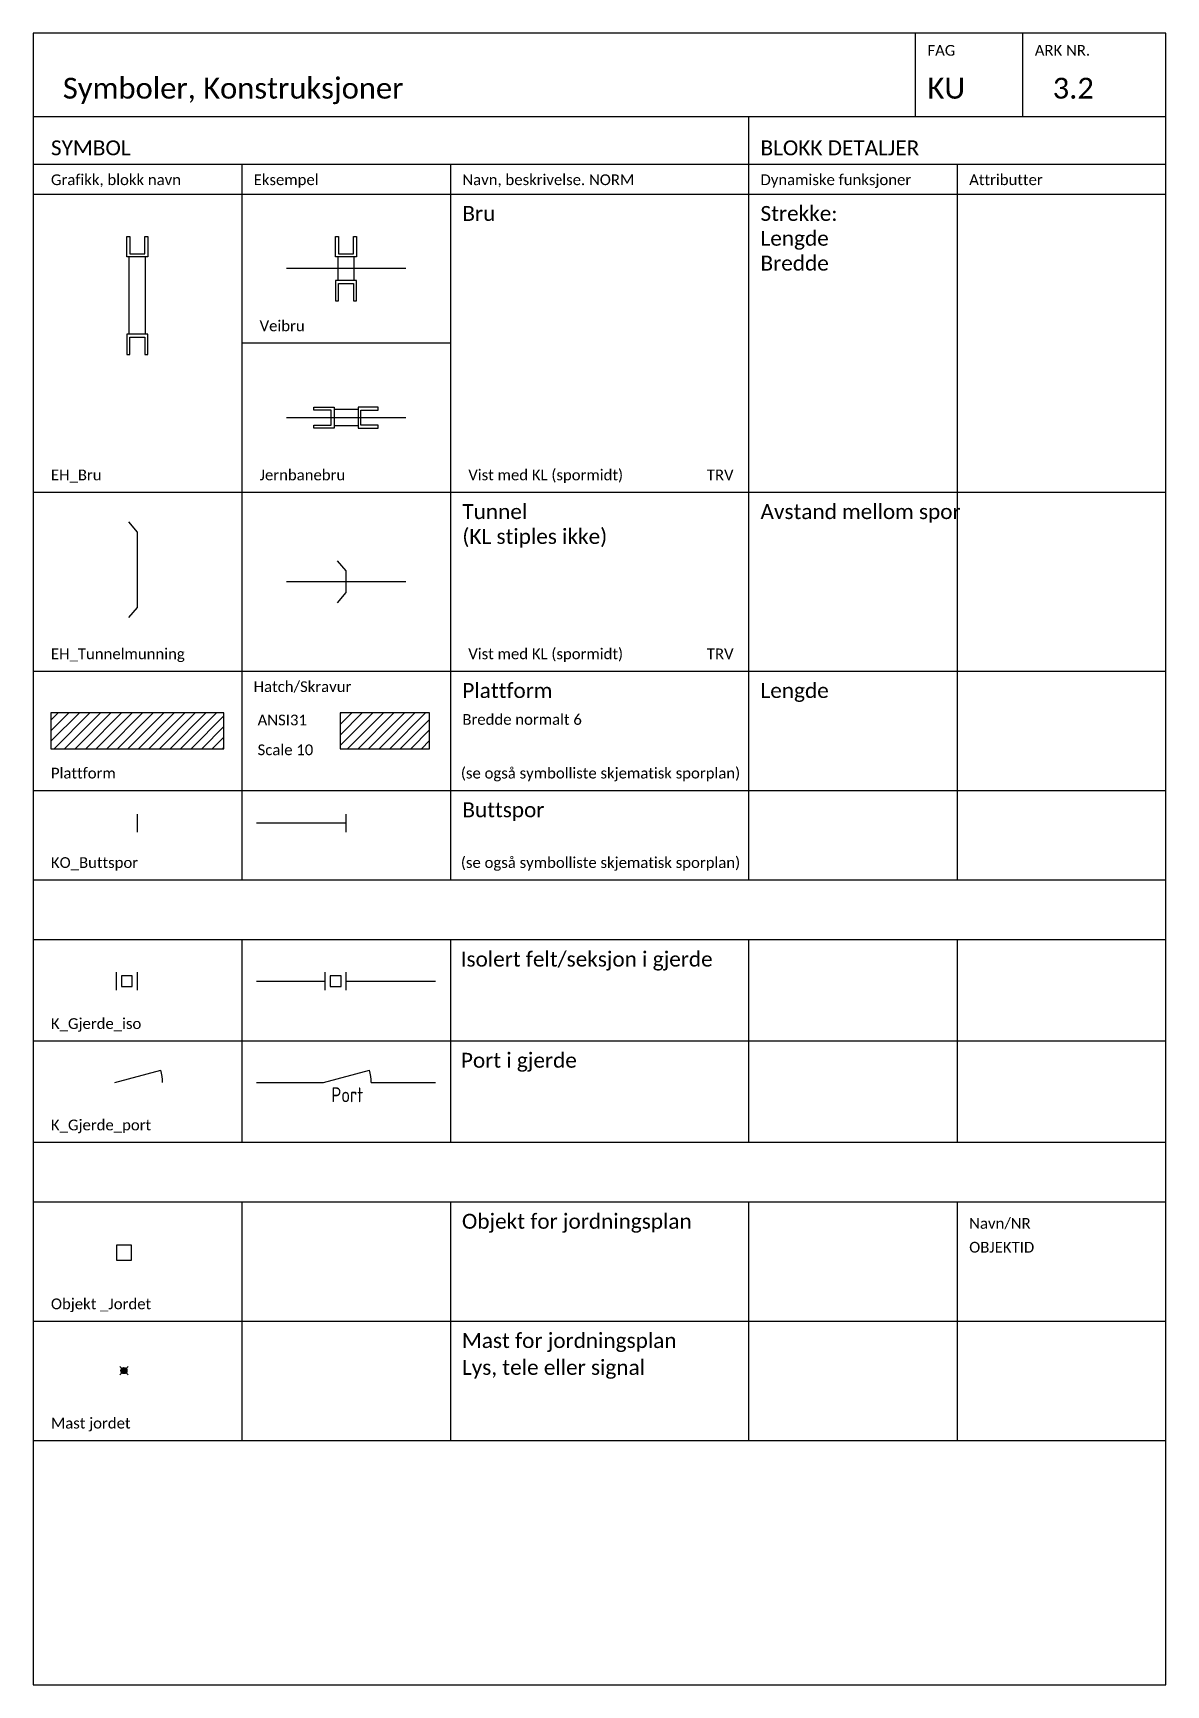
# Paper-space layout '3.2 Symboler' of a CAD drawing. Header units: millimetres. Extents: x 0 to 190, y 0 to 277.
# The model-space entities are those that its viewports show. They can reach past a viewport. Long polylines and large blocks are cut down to what shows.
import ezdxf
from ezdxf.enums import TextEntityAlignment as Align
from ezdxf.lldxf.tags import DXFTag

# ---------------------------------------------------------------- set-up
doc = ezdxf.new("R2010")
doc.units = ezdxf.units.MM
for name, color, linetype in [('JBT_ATT_Objektid', 2, 'Continuous'), ('JBT_ATT_Tekst', 2, 'Continuous'), ('JBT_Komponenter', 4, 'Continuous'), ('JBT_Tekst_25', 2, 'Continuous'), ('JBTEH_Komponenter', 4, 'Continuous'), ('JBTKO_Gjerde', 4, 'GJERDE1'), ('RAMME', 5, 'Continuous'), ('RAMME SYMBOLER', 4, 'Continuous'), ('RAMME TEKST', 7, 'Continuous')]:
    doc.layers.add(name, color=color, linetype=linetype)
doc.styles.add('Calibri', font='calibri.ttf')
doc.styles.add('ISO25', font='isocp.shx', dxfattribs={"width": 0.9, "height": 2.5})
doc.styles.get("Standard").update_dxf_attribs({"font": 'txt.shx'})
tags = doc.linetypes.add('GJERDE1', pattern='A,3.05,["//",Standard,S=1.25,R=0,X=0,Y=-0.7],4.5', length=7.55).pattern_tags.tags
tags[4] = DXFTag(74, 10)

# ---------------------------------------------------------------- blocks, each defined once
blk = doc.blocks.new('*U38')
at = {"layer": 'JBTEH_Komponenter'}
h = blk.add_hatch(dxfattribs=at)
h.set_pattern_fill('ANSI31', color=256, scale=10)
h.set_pattern_definition([(45, (308, -88.531), (-0.8838835, 0.8838835), [])])
h.paths.add_polyline_path([(0, 0), (29, 0), (29, 6), (0, 6)])
blk.add_lwpolyline([(0, 0), (29, 0), (29, 6), (0, 6)], close=True, dxfattribs=at)
blk = doc.blocks.new('K_Gjerde_iso')
at = {"linetype": 'Continuous'}
for p, q in [((0, -1.5), (0, 1.5)), ((3.5, -1.5), (3.5, 1.5))]:
    blk.add_line(p, q, dxfattribs=at)
blk.add_lwpolyline([(0.85, -0.9), (2.65, -0.9), (2.65, 0.9), (0.85, 0.9)], close=True, dxfattribs=at)
blk = doc.blocks.new('K_Gjerde_port')
at = {"linetype": 'Continuous'}
blk.add_line((0, 0), (7.73, 2.07), dxfattribs=at)
blk.add_arc((0, 0), 8, 0, 15, dxfattribs=at)
blk = doc.blocks.new('*U13')
at = {"color": 0, "linetype": 'ByBlock'}
for p, q in [((-1.35, -11), (-1.35, 2)), ((1.35, -11), (1.35, 2))]:
    blk.add_line(p, q, dxfattribs=at)
for points in [[(-1.75, 2), (-1.75, 5.4), (-1.25, 5.4), (-1.25, 2.5), (1.25, 2.5), (1.25, 5.4), (1.75, 5.4), (1.75, 2), (-1.75, 2)], [(-1.75, -11), (-1.75, -14.4), (-1.25, -14.4), (-1.25, -11.5), (1.25, -11.5), (1.25, -14.4), (1.75, -14.4), (1.75, -11), (-1.75, -11)]]:
    blk.add_lwpolyline(points, dxfattribs=at)
blk = doc.blocks.new('*U37')
at = {"color": 5}
blk.add_lwpolyline([(-1.45, -12.52), (0, -10.8), (0, 1.8), (-1.45, 3.52)], dxfattribs=at)
blk = doc.blocks.new('*U12')
at = {"color": 0, "linetype": 'ByBlock'}
for p, q in [((-1.35, -2), (-1.35, 2)), ((1.35, -2), (1.35, 2))]:
    blk.add_line(p, q, dxfattribs=at)
for points in [[(-1.75, 2), (-1.75, 5.4), (-1.25, 5.4), (-1.25, 2.5), (1.25, 2.5), (1.25, 5.4), (1.75, 5.4), (1.75, 2), (-1.75, 2)], [(-1.75, -2), (-1.75, -5.4), (-1.25, -5.4), (-1.25, -2.5), (1.25, -2.5), (1.25, -5.4), (1.75, -5.4), (1.75, -2), (-1.75, -2)]]:
    blk.add_lwpolyline(points, dxfattribs=at)
blk = doc.blocks.new('*U36')
at = {"color": 5}
blk.add_lwpolyline([(-1.45, -3.52), (0, -1.8), (0, 1.8), (-1.45, 3.52)], dxfattribs=at)
blk = doc.blocks.new('KO_Buttspor')
blk.add_line((0, -1.5), (0, 1.5))
blk = doc.blocks.new('Objekt_Jordet')
blk.add_lwpolyline([(-1.25, -1.25), (1.25, -1.25), (1.25, 1.25), (-1.25, 1.25)], close=True)
at = {"layer": 'JBT_ATT_Objektid', "style": 'ISO25'}
blk.add_attdef('OBJEKTID', text='', height=2.5, dxfattribs=at).set_placement((0, -8.5), align=Align.MIDDLE)
at = {"layer": 'JBT_ATT_Tekst', "style": 'ISO25'}
blk.add_attdef('NAVN/NR', text='', height=2.5, dxfattribs=at).set_placement((0, -4.5), align=Align.MIDDLE)
blk = doc.blocks.new('Mast jordet')
h = blk.add_hatch()
h.set_pattern_fill('ANGLE', color=256)
h.set_pattern_definition([(0, (-225.25, 1653), (0, 6.985), [5.08, -1.905]), (90, (-225.25, 1653), (-6.985, 4e-16), [5.08, -1.905])])
edge = h.paths.add_edge_path()
edge.add_arc((0, 0), 0.5, 0, 360)
h = blk.add_hatch()
h.set_pattern_fill('ANGLE', color=256)
h.set_pattern_definition([(0, (-225.25, 1663), (0, 6.985), [5.08, -1.905]), (90, (-225.25, 1663), (-6.985, 4e-16), [5.08, -1.905])])
edge = h.paths.add_edge_path()
edge.add_arc((0, 0), 0.5, 0, 360)
h = blk.add_hatch()
h.set_pattern_fill('ANGLE', color=256)
h.set_pattern_definition([(0, (0, 0), (0, 6.985), [5.08, -1.905]), (90, (0, 0), (-6.985, 4e-16), [5.08, -1.905])])
edge = h.paths.add_edge_path()
edge.add_arc((0, 0), 0.5, 0, 360)
h = blk.add_hatch(color=256)
h.dxf.hatch_style = 1
edge = h.paths.add_edge_path()
edge.add_arc((0, 0), 0.5, 0, 360)
for p, q in [((-0.71, -0.71), (0.71, 0.71)), ((-0.71, 0.71), (0.71, -0.71))]:
    blk.add_line(p, q)
blk.add_circle((0, 0), 0.5)
at = {"layer": 'JBT_ATT_Objektid', "style": 'ISO25'}
blk.add_attdef('OBJEKTID', text='', height=2.5, dxfattribs=at).set_placement((0, -8.5), align=Align.MIDDLE)
at = {"layer": 'JBT_ATT_Tekst', "style": 'ISO25'}
blk.add_attdef('NAVN/NR', text='', height=2.5, dxfattribs=at).set_placement((0, -4.5), align=Align.MIDDLE)

msp = doc.modelspace()

# ---------------------------------------------------------------- hatches: boundary and pattern name
at = {"layer": 'JBTEH_Komponenter'}
h = msp.add_hatch(dxfattribs=at)
h.set_pattern_fill('ANSI31', color=256, scale=10)
h.set_pattern_definition([(45, (575.5, -545.531), (-0.8838835, 0.8838835), [])])
h.paths.add_polyline_path([(261.5, -457), (276.5, -457), (276.5, -451), (261.5, -451)])

# ---------------------------------------------------------------- linework, layer by layer
msp.add_line((262.5, -469.5), (247.5, -469.5), dxfattribs=at)
for points in [[(272.5, -376.5), (252.5, -376.5)], [(272.5, -401.5), (252.5, -401.5)], [(272.5, -429), (252.5, -429)]]:
    msp.add_lwpolyline(points, dxfattribs=at)
msp.add_lwpolyline([(261.5, -457), (276.5, -457), (276.5, -451), (261.5, -451)], close=True, dxfattribs=at)
at = {"layer": 'JBTKO_Gjerde'}
for p, q in [((247.5, -496), (259, -496)), ((262.5, -496), (277.5, -496)), ((247.5, -513), (258.72, -513)), ((266.72, -513), (277.5, -513))]:
    msp.add_line(p, q, dxfattribs=at)
at = {"layer": 'RAMME'}
msp.add_lwpolyline([(400, -337), (210, -337), (210, -614), (400, -614)], close=True, dxfattribs=at)
msp.add_lwpolyline([(210, -351), (400, -351)], dxfattribs=at)
at = {"layer": 'RAMME SYMBOLER'}
for p, q in [((358, -351), (358, -337)), ((376, -351), (376, -337)), ((330, -351), (330, -479)), ((210, -359), (400, -359)), ((245, -359), (245, -479)), ((280, -359), (280, -479)), ((365, -359), (365, -479)), ((210, -364), (400, -364)), ((280, -389), (245, -389)), ((210, -414), (400, -414)), ((210, -444), (400, -444)), ((210, -464), (400, -464)), ((210, -479), (400, -479)), ((210, -489), (400, -489)), ((245, -489), (245, -523)), ((280, -489), (280, -523)), ((330, -489), (330, -523)), ((365, -489), (365, -523)), ((210, -506), (400, -506)), ((210, -523), (400, -523)), ((210, -533), (400, -533)), ((245, -533), (245, -573)), ((280, -533), (280, -573)), ((330, -533), (330, -573)), ((365, -533), (365, -573)), ((210, -553), (400, -553)), ((210, -573), (400, -573))]:
    msp.add_line(p, q, dxfattribs=at)

# ---------------------------------------------------------------- block references
at = {"layer": 'JBT_Komponenter'}
for name, p in [('Objekt_Jordet', (225.25, -541.5)), ('Mast jordet', (225.25, -561.29))]:
    msp.add_blockref(name, p, dxfattribs=at)
at = {"layer": 'JBTEH_Komponenter'}
for name, p in [('*U13', (227.5, -376.5)), ('*U12', (262.5, -376.5)), ('*U37', (227.5, -422.5)), ('*U36', (262.5, -429)), ('*U38', (213, -457)), ('KO_Buttspor', (227.5, -469.5)), ('KO_Buttspor', (262.5, -469.5))]:
    msp.add_blockref(name, p, dxfattribs=at)
at = {"layer": 'JBTEH_Komponenter', "rotation": 90}
msp.add_blockref('*U12', (262.5, -401.5), dxfattribs=at)
at = {"layer": 'JBTKO_Gjerde', "ltscale": 5}
for p in [(224, -496), (259, -496)]:
    msp.add_blockref('K_Gjerde_iso', p, dxfattribs=at)
at = {"layer": 'JBTKO_Gjerde'}
for p in [(223.72, -513), (258.72, -513)]:
    msp.add_blockref('K_Gjerde_port', p, dxfattribs=at)

# ---------------------------------------------------------------- texts
at = {"layer": 'JBT_Tekst_25', "style": 'ISO25', "width": 0.9}
msp.add_text('Port', height=2.5, dxfattribs=at).set_placement((262.71, -516.29), align=Align.CENTER)
at = {"layer": 'RAMME TEKST', "linetype": 'ByBlock', "style": 'Calibri'}
for s, height, p in [('FAG', 1.8, (360, -340.8)), ('ARK NR.', 1.8, (378, -340.8)), ('Symboler, Konstruksjoner', 3.5, (215, -348)), ('KU', 3.5, (360, -348)), ('3.2', 3.5, (381, -348)), ('SYMBOL', 2.5, (213, -357.5)), ('BLOKK DETALJER', 2.5, (332, -357.5)), ('Grafikk, blokk navn', 1.8, (213, -362.5)), ('Eksempel', 1.8, (247, -362.5)), ('Navn, beskrivelse. NORM', 1.8, (282, -362.5)), ('Dynamiske funksjoner', 1.8, (332, -362.5)), ('Attributter', 1.8, (367, -362.5)), ('Veibru', 1.8, (248, -387)), ('Vist med KL (spormidt)', 1.8, (283, -412)), ('EH_Bru', 1.8, (213, -412)), ('Jernbanebru', 1.8, (248, -412)), ('TRV', 1.8, (323, -412)), ('EH_Tunnelmunning', 1.8, (213, -442)), ('Vist med KL (spormidt)', 1.8, (283, -442)), ('TRV', 1.8, (323, -442)), ('Hatch/Skravur', 1.8, (247, -447.5)), ('Plattform', 2.5, (282, -448.5)), ('Lengde', 2.5, (332, -448.5)), ('ANSI31', 1.8, (247.66, -453.09)), ('Bredde normalt 6', 1.8, (282, -453)), ('Scale 10', 1.8, (247.66, -458.09)), ('Plattform', 1.8, (213, -462)), ('(se også symbolliste skjematisk sporplan)', 1.8, (281.75, -462)), ('(se også symbolliste skjematisk sporplan)', 1.8, (281.75, -477)), ('Isolert felt/seksjon i gjerde', 2.5, (281.71, -493.54)), ('K_Gjerde_iso ', 1.8, (213, -504)), ('Port i gjerde', 2.5, (281.76, -510.5)), ('K_Gjerde_port ', 1.8, (213, -521)), ('Objekt for jordningsplan ', 2.5, (281.93, -537.5)), ('Objekt _Jordet', 1.8, (213, -551)), ('Mast for jordningsplan ', 2.5, (281.93, -557.5)), ('Lys, tele eller signal', 2.5, (281.93, -562)), ('Mast jordet', 1.8, (213, -571))]:
    msp.add_text(s, height=height, dxfattribs=at).set_placement(p)
at = {"layer": 'RAMME TEKST', "style": 'Calibri'}
for s, height, p in [('Buttspor', 2.5, (282, -468.5)), ('KO_Buttspor', 1.8, (213, -477)), ('Navn/NR', 1.8, (367, -537.5)), ('OBJEKTID', 1.8, (367, -541.5))]:
    msp.add_text(s, height=height, dxfattribs=at).set_placement(p)
at = {"layer": 'RAMME TEKST', "linetype": 'ByBlock', "char_height": 2.5, "attachment_point": 1, "style": 'Calibri'}
for s, insert, width in [('Bru', (282, -366), 46), ('Strekke:\\PLengde\\PBredde', (332, -366), 33), ('Tunnel\\P(KL stiples ikke)', (282, -416), 46), ('Avstand mellom spor', (332, -416), 33)]:
    msp.add_mtext(s, dxfattribs=dict(at, insert=insert, width=width))

psp = doc.layouts.new('3.2 Symboler')

# ---------------------------------------------------------------- viewports
at = {"layer": 'RAMME'}
psp.add_viewport(center=(95, 138.5), size=(190, 277), view_center_point=(305, -475.5), view_height=277, dxfattribs=at)

doc.saveas('drawing.dxf')
